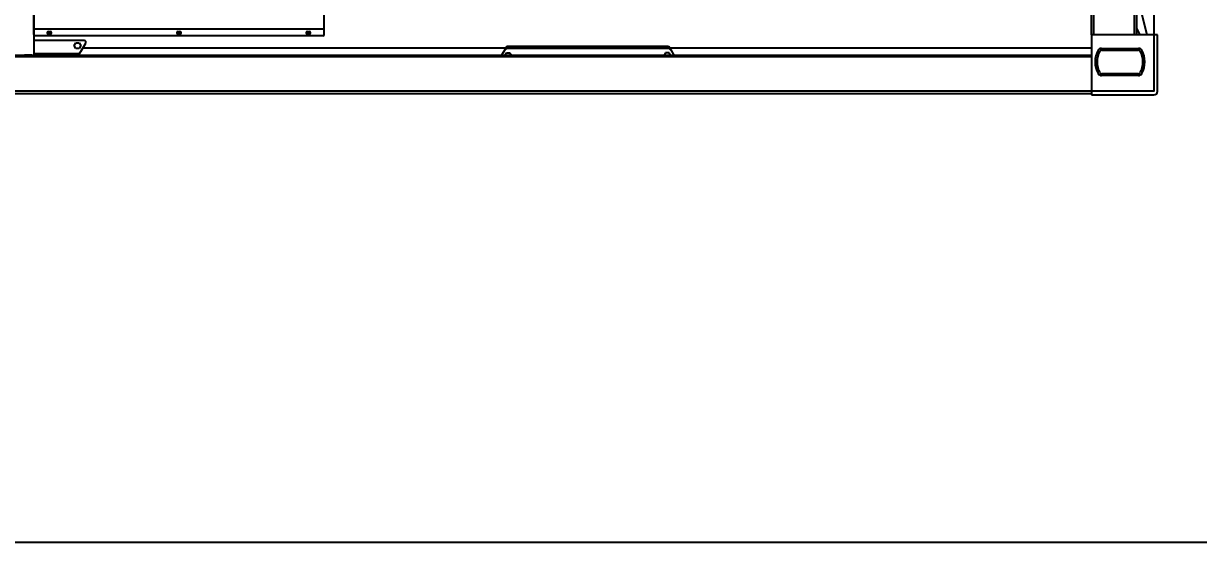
# Model space of a CAD drawing. Header units: feet. Extents: x -1522 to 974, y -3833 to 696.
# Drawn here: x 36.11 to 46.53, y 3.16 to 7.76 of the extents above; entities that cross this region are included whole.
import ezdxf

# ---------------------------------------------------------------- set-up
doc = ezdxf.new("R2010")
doc.units = ezdxf.units.FT
doc.header["$MEASUREMENT"] = 0
doc.layers.add('C-BERM', color=211, linetype='Continuous')
doc.layers.add('E-EQPM-XFMR-1500V', color=141, linetype='Continuous')
doc.layers.add('G-NPLT', color=67, linetype='Continuous', plot=False)
doc.styles.add('NEI-A', font='arial.ttf')

# ---------------------------------------------------------------- blocks, each defined once
blk = doc.blocks.new('INV SKID')
at = {"layer": 'C-BERM'}
blk.add_lwpolyline([(-12.905, 7.967), (12.905, 7.967, -0.414214), (13.905, 6.967), (13.905, -5.999, -0.26552), (12.905, -7.966), (-12.905, -7.966, -0.26552), (-13.905, -5.999), (-13.905, 6.967, -0.414214)], format="xyb", close=True, dxfattribs=at)
at = {"layer": 'E-EQPM-XFMR-1500V', "linetype": 'Continuous'}
for p, q in [((-0.026, 3.649), (-0.026, -3.647)), ((9.354, -3.467), (9.354, 3.469)), ((9.373, -3.467), (9.373, 3.469)), ((9.731, 3.469), (9.731, -3.467)), ((9.751, 3.469), (9.751, -3.467)), ((-0.026, -3.464), (-0.026, -2.68)), ((2.549, -3.464), (2.549, -2.68)), ((9.844, -3.454), (9.784, -3.22)), ((2.549, -3.416), (-0.026, -3.416)), ((0.107, -3.436), (0.12, -3.436)), ((1.255, -3.436), (1.268, -3.436)), ((2.403, -3.436), (2.416, -3.436)), ((9.758, -3.42), (9.78, -3.465)), ((0.421, -3.516), (-0.026, -3.516)), ((2.539, -3.474), (-0.016, -3.474)), ((0.12, -3.462), (0.107, -3.462)), ((0.332, -3.562), (0.347, -3.536)), ((0.347, -3.536), (0.378, -3.536)), ((0.378, -3.536), (0.393, -3.562)), ((0.393, -3.615), (0.435, -3.541)), ((1.268, -3.462), (1.255, -3.462)), ((2.416, -3.462), (2.403, -3.462)), ((9.938, -3.467), (9.354, -3.467)), ((9.354, -3.467), (9.354, -3.998)), ((9.845, -3.467), (9.844, -3.455)), ((9.938, -3.966), (9.938, -3.467)), ((-0.026, -3.631), (0.374, -3.631)), ((0.347, -3.588), (0.332, -3.562)), ((0.378, -3.588), (0.347, -3.588)), ((0.374, -3.647), (0.393, -3.615)), ((0.374, -3.631), (0.393, -3.615)), ((0.374, -3.631), (0.374, -3.647)), ((0.393, -3.562), (0.378, -3.588)), ((0.412, -3.582), (4.161, -3.582)), ((4.151, -3.6), (4.123, -3.647)), ((4.17, -3.567), (4.151, -3.6)), ((4.17, -3.583), (4.151, -3.6)), ((4.153, -3.647), (4.166, -3.626)), ((4.166, -3.626), (4.196, -3.626)), ((4.17, -3.567), (5.603, -3.567)), ((4.17, -3.583), (4.17, -3.567)), ((4.17, -3.583), (5.603, -3.583)), ((4.196, -3.626), (4.209, -3.647)), ((5.577, -3.626), (5.564, -3.647)), ((5.607, -3.626), (5.577, -3.626)), ((5.603, -3.567), (5.622, -3.6)), ((5.603, -3.583), (5.603, -3.567)), ((5.603, -3.582), (9.354, -3.582)), ((5.603, -3.583), (5.622, -3.6)), ((5.619, -3.647), (5.607, -3.626)), ((5.622, -3.6), (5.649, -3.647)), ((9.44, -3.586), (9.77, -3.586)), ((9.44, -3.602), (9.77, -3.602)), ((-9.354, -3.657), (9.354, -3.657)), ((-0.256, -3.647), (0.007, -3.647)), ((-0.043, -3.647), (-0.108, -3.647)), ((0.039, -3.647), (0.007, -3.647)), ((0.039, -3.647), (9.354, -3.647)), ((0.039, -3.657), (0.039, -3.647)), ((9.77, -3.811), (9.44, -3.811)), ((9.77, -3.827), (9.44, -3.827)), ((-9.354, -3.985), (9.354, -3.985)), ((9.354, -3.998), (9.905, -3.998))]:
    blk.add_line(p, q, dxfattribs=at)
at = {"layer": 'E-EQPM-XFMR-1500V'}
blk.add_lwpolyline([(-9.905, 3.967), (9.905, 3.967), (9.905, -3.966), (-9.905, -3.966)], close=True, dxfattribs=at)
at = {"layer": 'E-EQPM-XFMR-1500V', "linetype": 'Continuous'}
for centre in [(0.113, -3.449), (1.261, -3.449), (2.41, -3.449)]:
    blk.add_circle(centre, 0.00656, dxfattribs=at)
for centre, radius, start, end in [((0.107, -3.449), 0.0131, 90, 270), ((0.12, -3.449), 0.0131, 270, 90), ((1.255, -3.449), 0.0131, 90, 270), ((1.268, -3.449), 0.0131, 270, 90), ((2.403, -3.449), 0.0131, 90, 270), ((2.416, -3.449), 0.0131, 270, 90), ((9.816, -3.391), 0.0656, 180, 206.5651), ((-0.016, -3.464), 0.00984, 180, 270), ((0.113, -3.449), 0.0082, 255, 195), ((0.421, -3.533), 0.0164, 330, 90), ((1.261, -3.449), 0.0082, 255, 195), ((2.41, -3.449), 0.0082, 255, 195), ((2.539, -3.464), 0.00984, 270, 0), ((9.751, -3.48), 0.0328, 22.7659, 26.5651), ((9.835, -3.456), 0.00984, 5.3557, 14.3062), ((9.605, -3.706), 0.22, 152.0112, 207.9888), ((9.605, -3.706), 0.203, 152.0112, 207.9888), ((9.44, -3.619), 0.0328, 90, 152.0112), ((9.44, -3.619), 0.0164, 90, 152.0112), ((9.77, -3.619), 0.0328, 27.9888, 90), ((9.77, -3.619), 0.0164, 27.9888, 90), ((9.605, -3.706), 0.203, 332.0112, 27.9888), ((9.605, -3.706), 0.22, 332.0112, 27.9888), ((0.007, -3.68), 0.0328, 44.4848, 90), ((9.44, -3.794), 0.0328, 207.9888, 270), ((9.44, -3.794), 0.0164, 207.9888, 270), ((9.77, -3.794), 0.0164, 270, 332.0112), ((9.77, -3.794), 0.0328, 270, 332.0112), ((9.905, -3.966), 0.0328, 270, 0), ((9.905, -3.966), 0.0328, 270, 0)]:
    blk.add_arc(centre, radius, start, end, dxfattribs=at)

msp = doc.modelspace()

# ---------------------------------------------------------------- block references
msp.add_blockref('INV SKID', (36.22501, 11.12722))

# ---------------------------------------------------------------- texts
at = {"layer": 'G-NPLT', "insert": (-1524.03887, 222.65943), "char_height": 50.15749436, "attachment_point": 1, "style": 'NEI-A'}
msp.add_mtext_dynamic_manual_height_columns('\\pxi-5,l5,ql;THIS INVERTER NEEDS TO BE UPDATED WITH THE CORRECT INVERTER JOB SPECIFIC. GET FROM THE INVERTER XREF.', width=1665.7235448, gutter_width=214.91157, heights=[0], dxfattribs=at)

doc.saveas('drawing.dxf')
